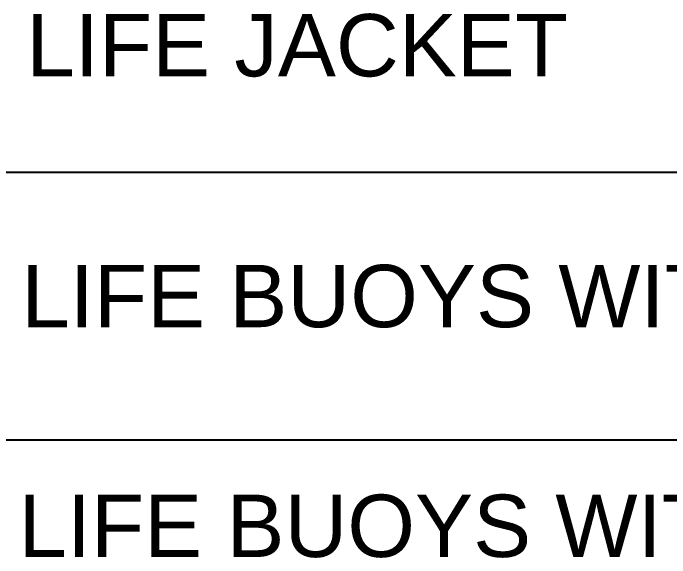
# Model space of a CAD drawing. Header units: millimetres. Extents: x 275 to 18701, y 84 to 132086.
# Drawn here: x 3552 to 7233, y 41670 to 44723 of the extents above; entities that cross this region are included whole.
import ezdxf

# ---------------------------------------------------------------- set-up
doc = ezdxf.new("R2010")
doc.units = ezdxf.units.MM
doc.styles.add('arial', font='arial.ttf')

msp = doc.modelspace()

# ---------------------------------------------------------------- linework, layer by layer
for p, q in [((275.3, 43830.8), (18700.6, 43830.8)), ((275.3, 42330.8), (18700.6, 42330.8))]:
    msp.add_line(p, q)

# ---------------------------------------------------------------- texts
at = {"color": 7, "char_height": 349.283, "width": 8808.218, "attachment_point": 1, "style": 'arial'}
for s, insert in [('LIFE JACKET', (3625.9, 44717.6)), ('LIFE BUOYS WITH OUT FITTING', (3598, 43312.1)), ('LIFE BUOYS WITH BUOYANT LIFE LINE ', (3581.5, 42024.3))]:
    msp.add_mtext(s, dxfattribs=dict(at, insert=insert))

doc.saveas('drawing.dxf')
